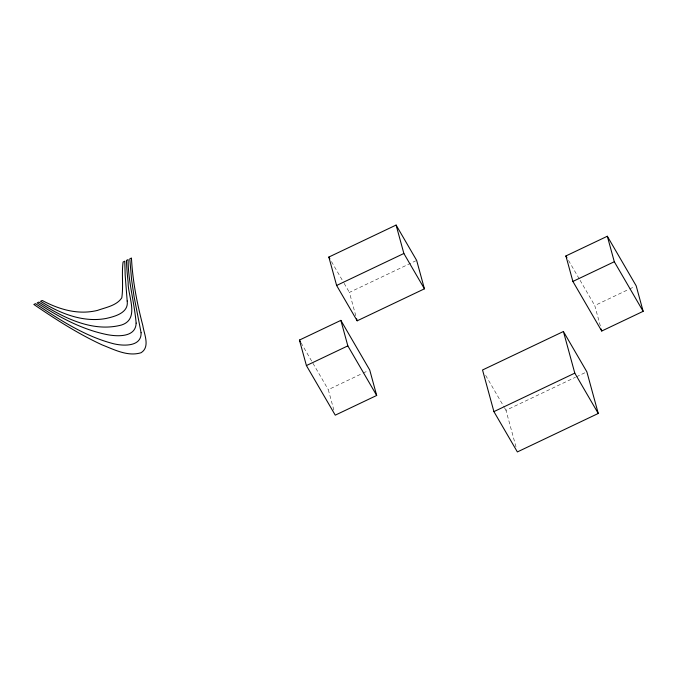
<?xml version="1.0" encoding="UTF-8"?>
<svg xmlns="http://www.w3.org/2000/svg" width="677" height="677" viewBox="0 0 677 677"><rect width="100%" height="100%" fill="white"/><g stroke="black" fill="none" stroke-linecap="round" stroke-linejoin="round"><path stroke-width="0.51" stroke-dasharray="3.38 2.54" d="M355.789 315.736L349.4 292.396L415.703 260.857M333.863 410.059L328.286 389.664L362.178 373.543M363.117 373.095L367.823 370.861M600.33 325.933L594.753 305.539L628.645 289.417M629.585 288.969L634.29 286.726M515.984 446.854L505.981 410.304L575.45 377.267M576.398 376.81L585.918 372.282M568.528 260.45L579.546 279.389M580.071 280.286L594.753 305.539M485.654 375.363L503.9 406.725M504.424 407.622L505.981 410.304M331.476 261.584L343.603 282.427M344.128 283.333L349.4 292.396M301.011 342.782L328.286 389.664"/><path stroke-width="1.02" d="M328.844 257.057L396.096 225.069L416.651 260.4L424.428 288.825L357.177 320.813L336.621 285.474L328.844 257.057L329.894 258.868M336.621 285.474L403.873 253.486L396.096 225.069M299.437 340.074L340.861 320.373L369.71 369.964L376.683 395.461L335.259 415.162L306.41 365.572L299.437 340.074L300.486 341.877M306.41 365.572L347.834 345.871L340.861 320.373M565.904 255.948L607.328 236.248L636.177 285.829L643.15 311.327L601.726 331.028L572.886 281.437L565.904 255.948L566.954 257.751M572.886 281.437L614.301 261.737L607.328 236.248M563.416 331.51L482.532 369.989L493.914 411.616L517.372 451.931L598.256 413.461L586.866 371.834L563.416 331.51L574.798 373.145L598.256 413.461M493.914 411.616L574.798 373.145M614.301 261.737L643.15 311.327M403.873 253.486L424.428 288.825M347.834 345.871L376.683 395.461M601.168 328.988L601.726 331.028M356.618 318.782L357.177 320.813M127.183 300.994C128.96 312.909 114.819 316.506 105.942 318.495C82.865 322.76 59.779 313.341 40.544 301.273L42.219 300.478C55.455 307.544 70.239 312.647 85.42 312.089A51.037 41.856 -15.3 0 0 97.437 310.421C105.747 307.392 116.656 305.699 121.792 297.829C123.544 286.032 121.488 273.889 123.087 262.007L124.763 261.212L125.177 275.268L127.183 300.994M141.087 332.737C141.662 347.631 121.437 346.091 111.705 343.247C83.846 335.64 59.271 319.569 35.526 303.66L33.85 304.455C55.7 319.4 78.092 333.803 102.176 344.915C114.295 349.62 127.851 356.889 141.104 352.717C150.412 346.861 144.066 333.998 142.83 325.578C137.067 303.448 132.624 280.904 131.456 258.03L129.781 258.826L131.566 279.567L134.071 296.602L141.087 332.737M136.136 323.115C135.764 338.111 115.979 336.545 105.697 334.328C80.885 329.03 58.256 316.624 37.201 302.864L38.868 302.069C62.8 317.42 92.3 332.712 121.479 325.028C140.114 319.07 127.699 295.9 128.148 282.512A446.439 366.147 -15.3 0 1 126.43 260.417L128.105 259.621C128.071 281.107 134.3 301.874 136.136 323.115"/></g></svg>
